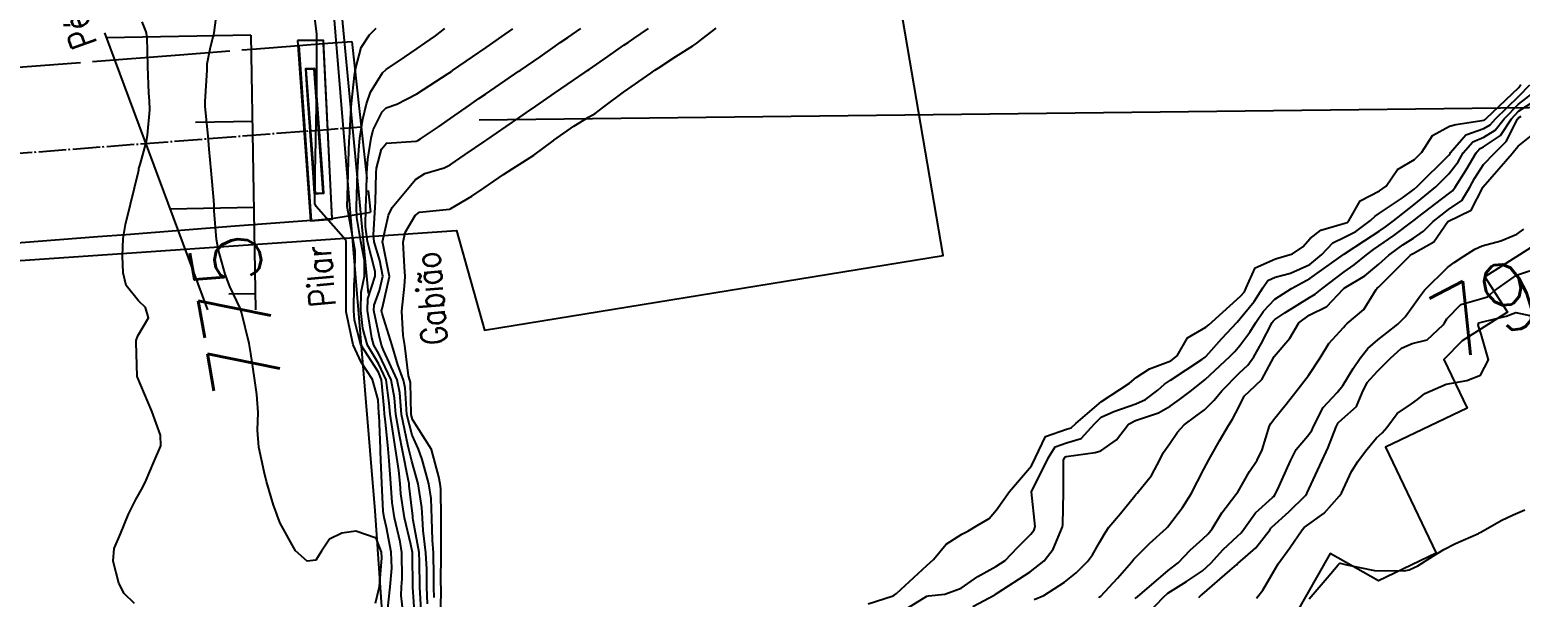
# Model space of a CAD drawing. Header units: metres. Extents: x 318500 to 325275, y 7408834 to 7428799.
# Drawn here: x 321575.7 to 321662.2, y 7423847.7 to 7423880.6 of the extents above; entities that cross this region are included whole.
import ezdxf
from ezdxf.enums import TextEntityAlignment as Align

# ---------------------------------------------------------------- set-up
doc = ezdxf.new("R2010")
doc.units = ezdxf.units.M
doc.header["$MEASUREMENT"] = 0
for name, pattern in [('CONTINUO', [0]), ('TRACEJADO', [8.7, 8, -0.7]), ('TRACO-PONTO', [1.88, 1.6, -0.14, 0, -0.14])]:
    doc.linetypes.add(name, pattern=pattern)
for name, color, linetype in [('ALINHAMENTO_CORTE', 45, 'Continuous'), ('Cotas', 45, 'Continuous'), ('Curvas de Nivel 1m', 11, 'Continuous'), ('Curvas de Nivel 5m', 15, 'Continuous'), ('Divisas', 45, 'Continuous'), ('Edificações', 30, 'Continuous'), ('Estação', 45, 'Continuous'), ('GABIÃO', 45, 'Continuous'), ('H_TALUDE', 45, 'Continuous'), ('Linha Férrea', 20, 'Continuous'), ('PASSARELA', 45, 'Continuous'), ('PILAR', 45, 'Continuous'), ('TALUDE', 45, 'Continuous'), ('TEXTO', 45, 'Continuous')]:
    doc.layers.add(name, color=color, linetype=linetype)
doc.styles.add('ROMANS', font='romans', dxfattribs={"height": 0.2})
doc.styles.add('Style-STANDARD', font='STANDARD.shx')

# ---------------------------------------------------------------- blocks, each defined once
blk = doc.blocks.new('3001516D444D452E12D0B4')
at = {"layer": 'H_TALUDE', "color": 32, "linetype": 'CONTINUO', "flags": 128}
for points in [[(0, 0), (-8.381, -0.144)], [(0.086, -4.999), (-3.223, -5.056)], [(0.172, -9.999), (-4.682, -10.082)], [(0.258, -14.998), (-1.287, -15.024)]]:
    blk.add_lwpolyline(points, dxfattribs=at)

msp = doc.modelspace()

# ---------------------------------------------------------------- linework, layer by layer
at = {"layer": 'ALINHAMENTO_CORTE', "linetype": 'TRACO-PONTO', "flags": 128}
msp.add_lwpolyline([(321538.663, 7423870.625), (321538.713, 7423870.629), (321539.244, 7423870.67), (321539.284, 7423870.673), (321539.312, 7423870.675), (321556.911, 7423872.032), (321556.937, 7423872.034), (321557.298, 7423872.061), (321557.324, 7423872.063), (321557.776, 7423872.098), (321557.805, 7423872.1), (321558.165, 7423872.128), (321558.187, 7423872.13), (321569.639, 7423873.013), (321569.667, 7423873.015), (321569.974, 7423873.038), (321570.021, 7423873.042), (321570.45, 7423873.075), (321570.485, 7423873.078), (321570.938, 7423873.113), (321570.973, 7423873.115), (321591.586, 7423874.704), (321591.628, 7423874.707), (321591.917, 7423874.73), (321591.947, 7423874.732), (321592.432, 7423874.769), (321592.479, 7423874.773), (321592.935, 7423874.808), (321592.971, 7423874.811), (321594.896, 7423874.959)], dxfattribs=at)
at = {"layer": 'Curvas de Nivel 1m', "flags": 128}
for points, elevation in [([(321596.454, 7423847.006), (321596.589, 7423848.277), (321596.688, 7423849.344), (321596.646, 7423850.277), (321596.37, 7423851.703), (321596.234, 7423852.283), (321596.179, 7423852.66), (321596.106, 7423854.286), (321596.029, 7423856.105), (321596.021, 7423856.287), (321595.942, 7423858.226), (321595.935, 7423858.289), (321595.93, 7423858.339), (321595.888, 7423859.126), (321595.562, 7423860.293), (321594.911, 7423861.304), (321594.44, 7423862.305), (321594.04, 7423864.227), (321594.04, 7423864.309), (321594.03, 7423866.259), (321594.029, 7423866.31), (321594.037, 7423868.282), (321594.034, 7423868.31), (321594.011, 7423868.384), (321592.288, 7423870.336), (321592.209, 7423870.505), (321592.237, 7423872.337), (321592.264, 7423874.161), (321592.269, 7423874.337), (321592.308, 7423876.146), (321592.316, 7423876.337), (321592.327, 7423876.542), (321592.328, 7423878.337), (321592.334, 7423880.171), (321592.33, 7423880.338), (321592.187, 7423881.444)], 776), ([(321581.728, 7423847.297), (321581.143, 7423847.888), (321580.82, 7423848.484), (321580.496, 7423849.752), (321580.562, 7423850.488), (321580.918, 7423851.348), (321581.381, 7423852.476), (321581.809, 7423853.327), (321582.225, 7423854.057), (321582.412, 7423854.464), (321582.835, 7423855.46), (321583.263, 7423856.456), (321583.242, 7423857.074), (321582.749, 7423858.461), (321581.9, 7423860.47), (321581.832, 7423862.471), (321581.84, 7423862.563), (321581.936, 7423862.838), (321582.541, 7423863.874), (321582.373, 7423864.466), (321581.964, 7423864.863), (321581.243, 7423865.751), (321581.073, 7423866.484), (321581.034, 7423867.445), (321581.077, 7423868.484), (321581.215, 7423869.29), (321581.505, 7423870.478), (321581.96, 7423872.373), (321581.983, 7423872.471), (321581.997, 7423872.535), (321582.064, 7423872.763), (321582.436, 7423874.115), (321582.489, 7423874.466), (321582.635, 7423875.942), (321582.609, 7423876.465), (321582.564, 7423876.905), (321582.52, 7423878.466), (321582.473, 7423880.16), (321582.409, 7423880.468), (321582.179, 7423881.044)], 774), ([(321597.391, 7423846.265), (321597.226, 7423847.759), (321597.238, 7423848.268), (321597.28, 7423848.734), (321597.273, 7423850.267), (321597.176, 7423850.872), (321596.828, 7423852.275), (321596.694, 7423853.162), (321596.632, 7423854.278), (321596.537, 7423855.582), (321596.465, 7423856.281), (321596.324, 7423857.832), (321596.265, 7423858.284), (321596.234, 7423858.635), (321596.09, 7423860.287), (321595.906, 7423860.717), (321594.88, 7423862.301), (321594.506, 7423863.75), (321594.47, 7423864.305), (321594.487, 7423865.793), (321594.537, 7423866.304), (321594.547, 7423867.759), (321594.461, 7423868.305), (321594.103, 7423870.245), (321594.096, 7423870.309), (321594.146, 7423872.222), (321594.145, 7423872.309), (321594.213, 7423874.184), (321594.215, 7423874.309), (321594.321, 7423876.104), (321594.338, 7423876.308), (321594.509, 7423877.934), (321594.565, 7423878.306), (321594.907, 7423879.554), (321595.393, 7423880.298), (321595.78, 7423880.69)], 777), ([(321598.021, 7423846.554), (321597.903, 7423848.258), (321597.886, 7423850.14), (321597.879, 7423850.258), (321597.777, 7423850.733), (321597.41, 7423852.266), (321597.199, 7423853.655), (321597.158, 7423854.27), (321597.082, 7423855.021), (321596.889, 7423856.274), (321596.726, 7423857.418), (321596.594, 7423858.279), (321596.534, 7423858.928), (321596.348, 7423860.283), (321595.914, 7423861.219), (321595.262, 7423862.297), (321594.993, 7423863.251), (321594.876, 7423864.301), (321594.904, 7423865.367), (321595.089, 7423866.299), (321595.098, 7423867.194), (321594.877, 7423868.301), (321594.646, 7423869.688), (321594.627, 7423870.304), (321594.674, 7423871.683), (321594.689, 7423872.304), (321594.766, 7423873.617), (321594.833, 7423874.303), (321595.004, 7423875.404), (321595.219, 7423876.299), (321595.45, 7423876.974), (321596.138, 7423878.089), (321596.352, 7423878.287), (321597.421, 7423879.001), (321598.159, 7423879.503), (321598.609, 7423879.807), (321599.214, 7423880.244), (321599.757, 7423880.656)], 778), ([(321598.387, 7423846.91), (321598.312, 7423848.251), (321598.298, 7423849.716), (321598.262, 7423850.253), (321597.926, 7423852.131), (321597.912, 7423852.258), (321597.907, 7423852.364), (321597.809, 7423853.165), (321597.691, 7423854.135), (321597.684, 7423854.262), (321597.659, 7423854.426), (321597.288, 7423856.268), (321597.153, 7423856.979), (321596.924, 7423858.274), (321596.838, 7423859.225), (321596.649, 7423860.279), (321595.923, 7423861.792), (321595.642, 7423862.293), (321595.512, 7423862.718), (321595.267, 7423864.297), (321595.29, 7423864.973), (321595.709, 7423866.293), (321595.711, 7423866.566), (321595.279, 7423868.297), (321595.146, 7423869.176), (321595.165, 7423870.299), (321595.202, 7423871.145), (321595.23, 7423872.298), (321595.295, 7423873.074), (321595.484, 7423874.296), (321595.604, 7423874.789), (321596.113, 7423875.83), (321596.35, 7423876.053), (321596.97, 7423876.277), (321598.126, 7423876.872), (321599.954, 7423878.049), (321600.139, 7423878.177), (321600.171, 7423878.198), (321600.215, 7423878.229), (321601.359, 7423879.011), (321602.16, 7423879.558), (321602.544, 7423879.825), (321603.078, 7423880.196), (321603.719, 7423880.645)], 779), ([(321599.147, 7423847.652), (321599.13, 7423848.239), (321599.124, 7423848.865), (321599.096, 7423850.24), (321599.043, 7423850.98), (321598.998, 7423852.242), (321598.971, 7423853.402), (321598.832, 7423854.245), (321598.444, 7423855.648), (321598.232, 7423856.254), (321597.862, 7423857.065), (321597.56, 7423858.265), (321597.449, 7423859.82), (321597.362, 7423860.268), (321597.032, 7423861.155), (321596.701, 7423862.278), (321596.127, 7423864.118), (321596.09, 7423864.288), (321596.142, 7423864.468), (321596.548, 7423866.281), (321596.176, 7423868.119), (321596.14, 7423868.288), (321596.491, 7423869.825), (321596.707, 7423870.28), (321598.056, 7423871.905), (321598.596, 7423872.252), (321599.726, 7423872.574), (321600.068, 7423872.747), (321600.951, 7423873.347), (321602.089, 7423874.127), (321602.137, 7423874.162), (321602.207, 7423874.208), (321603.318, 7423874.975), (321604.11, 7423875.522), (321604.498, 7423875.791), (321605.045, 7423876.166), (321606.128, 7423876.909), (321606.863, 7423877.412), (321607.909, 7423878.132), (321608.046, 7423878.226), (321608.142, 7423878.294), (321609.226, 7423879.042), (321610.164, 7423879.692), (321610.405, 7423879.858), (321610.743, 7423880.091), (321611.593, 7423880.665)], 781), ([(321599.51, 7423846.233), (321599.541, 7423848.036), (321599.539, 7423848.233), (321599.536, 7423848.44), (321599.549, 7423850.233), (321599.55, 7423850.457), (321599.54, 7423852.234), (321599.531, 7423853.948), (321599.491, 7423854.235), (321599.406, 7423854.656), (321598.981, 7423856.243), (321597.876, 7423857.976), (321597.804, 7423858.261), (321597.76, 7423860.123), (321597.73, 7423860.263), (321597.653, 7423860.515), (321597.429, 7423862.268), (321597.349, 7423862.858), (321597.268, 7423864.27), (321597.415, 7423865.709), (321597.455, 7423866.268), (321597.425, 7423866.832), (321597.339, 7423868.27), (321597.466, 7423868.82), (321598.033, 7423869.817), (321598.292, 7423870), (321600.039, 7423870.19), (321600.068, 7423870.201), (321600.116, 7423870.229), (321601.321, 7423870.944), (321602.052, 7423871.413), (321603.177, 7423872.193), (321603.702, 7423872.549), (321604.069, 7423872.777), (321604.938, 7423873.307), (321606.049, 7423874.151), (321606.074, 7423874.167), (321606.09, 7423874.181), (321607.248, 7423874.993), (321608.111, 7423875.513), (321608.5, 7423875.739), (321608.999, 7423876.117), (321610.129, 7423876.971), (321611.724, 7423878.076), (321611.967, 7423878.248), (321612.144, 7423878.363), (321613.183, 7423879.032), (321614.164, 7423879.663), (321614.394, 7423879.819), (321614.679, 7423880.042), (321615.529, 7423880.68)], 782), ([(321624.35, 7423847.287), (321625.748, 7423847.732), (321625.86, 7423847.777), (321626.003, 7423847.886), (321627.766, 7423849.498), (321628.135, 7423849.855), (321628.883, 7423850.744), (321629.792, 7423851.317), (321630.132, 7423851.49), (321630.678, 7423851.821), (321631.376, 7423852.242), (321631.809, 7423852.727), (321632.565, 7423853.799), (321633.845, 7423855.297), (321634.073, 7423855.777), (321634.651, 7423856.986), (321635.875, 7423857.412), (321636.134, 7423857.489), (321636.418, 7423857.745), (321637.893, 7423859.028), (321638.96, 7423859.714), (321639.524, 7423860.087), (321639.911, 7423860.41), (321640.695, 7423860.919), (321641.927, 7423861.382), (321642.301, 7423861.674), (321642.898, 7423862.714), (321643.955, 7423863.328), (321644.142, 7423863.463), (321644.327, 7423863.644), (321645.975, 7423865.141), (321646.202, 7423865.393), (321646.309, 7423865.617), (321646.832, 7423866.777), (321648.006, 7423867.303), (321648.992, 7423867.585), (321649.603, 7423867.989), (321650.024, 7423868.476), (321650.637, 7423868.955), (321652.037, 7423869.359), (321652.168, 7423869.409), (321652.286, 7423869.538), (321652.926, 7423870.656), (321654.057, 7423871.235), (321654.439, 7423871.514), (321655.101, 7423872.478), (321656.083, 7423873.054), (321656.513, 7423873.484), (321657.129, 7423874.45), (321658.113, 7423874.987), (321658.481, 7423875.09), (321660.119, 7423875.35), (321660.18, 7423875.378), (321660.236, 7423875.438), (321662.138, 7423877.245), (321662.257, 7423877.408)], 783), ([(321626.595, 7423847.02), (321627.748, 7423847.723), (321627.853, 7423847.754), (321628.802, 7423847.844), (321629.754, 7423848.182), (321630.719, 7423848.862), (321631.766, 7423849.446), (321632.298, 7423849.802), (321633.02, 7423850.553), (321633.793, 7423851.325), (321633.999, 7423851.575), (321634.05, 7423851.776), (321633.83, 7423853.78), (321634.821, 7423855.765), (321635.22, 7423856.399), (321635.863, 7423856.628), (321636.73, 7423856.879), (321637.502, 7423857.734), (321637.884, 7423858.105), (321638.614, 7423858.445), (321639.892, 7423858.879), (321640.46, 7423859.129), (321641.168, 7423859.687), (321641.563, 7423860.034), (321641.916, 7423860.256), (321643.726, 7423861.451), (321643.93, 7423861.601), (321643.984, 7423861.649), (321644.899, 7423862.683), (321645.773, 7423863.623), (321645.962, 7423863.833), (321646.762, 7423864.822), (321647.265, 7423865.607), (321647.554, 7423866.037), (321647.99, 7423866.238), (321648.881, 7423866.474), (321650.004, 7423866.973), (321650.708, 7423867.56), (321651.344, 7423868.227), (321652.025, 7423868.563), (321652.68, 7423868.884), (321653.517, 7423869.525), (321653.789, 7423869.776), (321654.044, 7423869.957), (321655.39, 7423870.836), (321656.058, 7423871.339), (321656.232, 7423871.487), (321658.089, 7423873.33), (321658.146, 7423873.403), (321658.179, 7423873.459), (321659.063, 7423874.493), (321660.111, 7423874.87), (321660.477, 7423875.072), (321660.791, 7423875.43), (321662.133, 7423876.731), (321662.772, 7423877.401)], 784), ([(321633.989, 7423847.534), (321634.544, 7423847.768), (321635.758, 7423848.538), (321636.422, 7423849.085), (321637.085, 7423849.737), (321637.381, 7423850.129), (321637.787, 7423850.846), (321638.113, 7423851.408), (321638.337, 7423851.722), (321638.996, 7423852.528), (321639.828, 7423853.54), (321639.903, 7423853.626), (321639.971, 7423853.699), (321640.8, 7423854.731), (321641.313, 7423855.685), (321641.491, 7423856.048), (321641.864, 7423856.585), (321642.312, 7423857.235), (321642.71, 7423857.668), (321643.382, 7423858.163), (321643.893, 7423858.533), (321644.454, 7423859.09), (321644.885, 7423859.635), (321645.921, 7423860.68), (321646.404, 7423861.136), (321646.745, 7423861.612), (321647.183, 7423862.366), (321647.815, 7423863.601), (321647.871, 7423863.69), (321647.962, 7423863.778), (321648.542, 7423864.165), (321649.982, 7423865.046), (321650.304, 7423865.246), (321650.701, 7423865.559), (321652, 7423866.54), (321652.585, 7423866.954), (321653.286, 7423867.527), (321653.699, 7423867.839), (321654.018, 7423868.045), (321654.889, 7423868.645), (321655.993, 7423869.491), (321656.04, 7423869.527), (321656.247, 7423869.691), (321658.064, 7423871.063), (321658.282, 7423871.242), (321658.448, 7423871.456), (321659.074, 7423872.456), (321659.657, 7423873.444), (321659.859, 7423873.677), (321660.095, 7423873.792), (321661.072, 7423874.459), (321661.722, 7423875.416), (321662.125, 7423875.863), (321663.454, 7423876.711)], 786), ([(321637.749, 7423847.657), (321637.795, 7423847.683), (321637.863, 7423847.728), (321638.826, 7423848.779), (321639.636, 7423849.702), (321639.694, 7423849.778), (321639.773, 7423849.872), (321640.686, 7423850.787), (321641.681, 7423851.681), (321641.744, 7423851.737), (321641.802, 7423851.81), (321642.614, 7423852.872), (321643.116, 7423853.661), (321643.844, 7423855.091), (321644.14, 7423855.646), (321644.756, 7423856.748), (321645.284, 7423857.629), (321645.512, 7423857.999), (321645.897, 7423858.74), (321646.194, 7423859.328), (321646.497, 7423859.614), (321647.221, 7423860.303), (321647.911, 7423861.6), (321647.93, 7423861.633), (321648.835, 7423862.698), (321649.355, 7423863.579), (321649.967, 7423864.037), (321650.987, 7423864.543), (321651.932, 7423865.541), (321651.991, 7423865.591), (321653.205, 7423866.321), (321654.005, 7423866.991), (321654.591, 7423867.511), (321655.407, 7423868.111), (321656.025, 7423868.498), (321656.612, 7423868.9), (321657.163, 7423869.473), (321658.05, 7423870.154), (321658.828, 7423870.683), (321659.304, 7423871.448), (321659.56, 7423871.96), (321660.083, 7423872.782), (321660.733, 7423873.43), (321661.413, 7423874.108), (321662.072, 7423875.411), (321662.121, 7423875.471), (321662.284, 7423875.57)], 787), ([(321639.861, 7423847.586), (321639.991, 7423847.696), (321641.765, 7423849.207), (321642.035, 7423849.4), (321642.364, 7423849.664), (321643.055, 7423850.387), (321643.791, 7423851.046), (321644.099, 7423851.342), (321644.325, 7423851.642), (321644.895, 7423852.553), (321645.704, 7423853.622), (321645.832, 7423853.803), (321646.506, 7423854.951), (321646.944, 7423855.609), (321647.239, 7423856.226), (321647.66, 7423857.602), (321647.731, 7423857.752), (321647.885, 7423857.964), (321648.622, 7423858.867), (321649.187, 7423859.581), (321649.92, 7423860.525), (321650.606, 7423861.56), (321651.103, 7423862.393), (321651.957, 7423863.323), (321652.061, 7423863.437), (321652.176, 7423863.538), (321653.145, 7423864.356), (321653.848, 7423865.521), (321653.92, 7423865.592), (321653.991, 7423865.653), (321655.833, 7423867.493), (321655.932, 7423867.57), (321656.012, 7423867.614), (321657.209, 7423868.285), (321658.026, 7423869.46), (321659.375, 7423870.122), (321660.052, 7423871.44), (321660.07, 7423871.472), (321661.76, 7423873.415), (321661.903, 7423873.602), (321662.096, 7423873.828), (321662.966, 7423874.539)], 788), ([(321640.649, 7423846.774), (321641.507, 7423847.674), (321641.752, 7423847.898), (321642.838, 7423848.581), (321643.766, 7423849.204), (321644.251, 7423849.643), (321644.975, 7423850.439), (321645.794, 7423851.211), (321646.006, 7423851.409), (321646.163, 7423851.616), (321646.855, 7423852.569), (321647.828, 7423853.452), (321647.909, 7423853.519), (321647.972, 7423853.598), (321648.127, 7423853.889), (321648.883, 7423855.585), (321649.212, 7423856.227), (321649.872, 7423857.006), (321650.11, 7423857.333), (321650.214, 7423857.565), (321650.78, 7423858.674), (321651.589, 7423859.545), (321651.914, 7423859.941), (321652.526, 7423860.932), (321652.935, 7423861.53), (321653.374, 7423862.09), (321653.946, 7423862.602), (321654.468, 7423862.996), (321655.122, 7423863.503), (321655.534, 7423863.929), (321655.976, 7423864.544), (321656.369, 7423865.099), (321656.664, 7423865.48), (321658.003, 7423866.794), (321658.385, 7423867.077), (321658.95, 7423867.451), (321659.592, 7423867.868), (321660.019, 7423868.045), (321661.094, 7423868.353), (321662.03, 7423868.733), (321662.424, 7423869.014)], 789), ([(321646.897, 7423847.609), (321647.28, 7423848.08), (321647.763, 7423848.899), (321648.169, 7423849.594), (321648.834, 7423850.535), (321649.551, 7423851.574), (321649.666, 7423851.708), (321649.804, 7423851.813), (321650.826, 7423852.544), (321651.734, 7423853.541), (321651.832, 7423853.709), (321652.426, 7423854.953), (321652.789, 7423855.531), (321653.24, 7423856.145), (321653.871, 7423856.908), (321654.195, 7423857.196), (321654.475, 7423857.511), (321655.067, 7423858.328), (321655.901, 7423858.885), (321656.254, 7423859.135), (321656.687, 7423859.478), (321657.916, 7423860.026), (321659.123, 7423860.243), (321659.921, 7423860.553), (321660.378, 7423861.433), (321659.952, 7423862.937), (321659.772, 7423863.442), (321659.827, 7423863.577), (321659.963, 7423863.62), (321661.408, 7423863.978), (321661.972, 7423864.184), (321663.489, 7423863.865)], 791), ([(321649.955, 7423847.567), (321651.004, 7423848.793), (321651.641, 7423849.542), (321651.705, 7423849.606), (321651.772, 7423849.644), (321652.157, 7423849.536), (321653.767, 7423849.213), (321655.477, 7423849.205), (321655.768, 7423849.25), (321656.281, 7423849.482), (321657.184, 7423850.064), (321657.785, 7423850.432), (321658.465, 7423850.778), (321659.799, 7423851.369), (321659.845, 7423851.393), (321659.928, 7423851.438), (321661.107, 7423852.124), (321661.815, 7423852.441), (321662.487, 7423852.733)], 792)]:
    msp.add_lwpolyline(points, dxfattribs=dict(at, elevation=elevation))
at = {"layer": 'Curvas de Nivel 5m', "flags": 128}
for points, elevation in [([(321595.73, 7423847.325), (321595.957, 7423848.287), (321596.098, 7423849.952), (321596.075, 7423850.285), (321595.782, 7423851.094), (321594.598, 7423851.491), (321593.786, 7423851.376), (321593.063, 7423851.039), (321592.591, 7423850.328), (321592.27, 7423849.824), (321591.761, 7423849.755), (321591.082, 7423850.35), (321590.205, 7423851.953), (321590.042, 7423852.366), (321589.982, 7423852.548), (321589.806, 7423853.013), (321589.409, 7423854.374), (321589.261, 7423854.943), (321588.95, 7423856.379), (321588.884, 7423857.36), (321588.91, 7423858.38), (321588.835, 7423859.436), (321588.697, 7423860.382), (321588.501, 7423861.805), (321588.406, 7423862.385), (321587.957, 7423864.205), (321587.889, 7423864.391), (321587.269, 7423865.697), (321587.011, 7423866.405), (321586.613, 7423867.798), (321586.503, 7423868.413), (321586.372, 7423870.078), (321586.354, 7423870.415), (321586.338, 7423870.711), (321586.196, 7423872.418), (321586.079, 7423873.664), (321586.01, 7423874.421), (321585.837, 7423876.145), (321585.835, 7423876.424), (321585.954, 7423878.238), (321585.953, 7423878.423), (321585.954, 7423878.612), (321586.158, 7423879.587), (321586.331, 7423880.254), (321586.366, 7423880.417), (321586.579, 7423882.029)], 775), ([(321598.761, 7423847.275), (321598.721, 7423848.245), (321598.709, 7423849.293), (321598.667, 7423850.247), (321598.507, 7423851.531), (321598.456, 7423852.25), (321598.432, 7423852.877), (321598.204, 7423854.254), (321597.839, 7423855.557), (321597.665, 7423856.263), (321597.612, 7423856.505), (321597.251, 7423858.269), (321597.144, 7423859.523), (321596.989, 7423860.274), (321596.208, 7423862.003), (321596.083, 7423862.288), (321595.938, 7423862.849), (321595.64, 7423864.293), (321595.65, 7423864.607), (321595.972, 7423865.46), (321596.169, 7423866.287), (321595.994, 7423867.201), (321595.665, 7423868.293), (321595.616, 7423868.694), (321595.715, 7423870.293), (321595.735, 7423870.602), (321595.773, 7423872.293), (321595.799, 7423872.558), (321596.081, 7423873.657), (321596.366, 7423874.006), (321598.088, 7423874.132), (321598.19, 7423874.157), (321598.357, 7423874.256), (321599.384, 7423874.958), (321600.108, 7423875.463), (321600.562, 7423875.777), (321601.198, 7423876.219), (321601.743, 7423876.594), (321602.126, 7423876.857), (321604.065, 7423878.181), (321604.109, 7423878.212), (321604.141, 7423878.233), (321605.289, 7423879.027), (321606.162, 7423879.629), (321606.469, 7423879.843), (321606.903, 7423880.143), (321607.654, 7423880.659)], 780), ([(321630.431, 7423847.132), (321631.702, 7423847.81), (321631.73, 7423847.83), (321631.75, 7423847.841), (321631.841, 7423847.898), (321633.764, 7423849.139), (321634.564, 7423849.768), (321635.093, 7423850.447), (321635.638, 7423851.752), (321635.664, 7423851.89), (321635.692, 7423853.752), (321635.704, 7423855.608), (321635.75, 7423855.752), (321635.787, 7423855.815), (321635.851, 7423855.835), (321637.535, 7423856.053), (321637.856, 7423856.151), (321638.778, 7423856.805), (321639.472, 7423857.706), (321639.882, 7423857.92), (321641.207, 7423858.367), (321641.896, 7423858.747), (321642.434, 7423859.14), (321643.133, 7423859.662), (321643.916, 7423860.296), (321645.365, 7423861.628), (321645.64, 7423861.919), (321645.94, 7423862.263), (321646.513, 7423863.053), (321646.862, 7423863.611), (321647.317, 7423864.256), (321647.974, 7423864.955), (321648.945, 7423865.586), (321649.996, 7423866.167), (321651.955, 7423867.541), (321651.985, 7423867.565), (321652.011, 7423867.583), (321653.192, 7423868.359), (321654.031, 7423868.908), (321654.392, 7423869.157), (321654.856, 7423869.508), (321656.049, 7423870.435), (321657.323, 7423871.471), (321658.078, 7423872.223), (321658.608, 7423872.932), (321658.91, 7423873.452), (321659.461, 7423874.085), (321660.104, 7423874.358), (321660.775, 7423874.765), (321661.29, 7423875.422), (321662.129, 7423876.271), (321663.565, 7423877.389)], 785), ([(321643.551, 7423847.652), (321643.653, 7423847.749), (321643.752, 7423847.825), (321645.35, 7423849.211), (321645.769, 7423849.564), (321645.799, 7423849.591), (321645.829, 7423849.619), (321646.869, 7423850.524), (321647.691, 7423851.601), (321647.738, 7423851.664), (321647.802, 7423851.727), (321648.781, 7423852.62), (321649.742, 7423853.571), (321649.831, 7423853.693), (321650.692, 7423855.557), (321651.067, 7423856.346), (321651.53, 7423857.545), (321651.648, 7423857.779), (321651.887, 7423857.987), (321652.706, 7423858.724), (321653.043, 7423859.529), (321653.327, 7423860.115), (321653.923, 7423860.772), (321654.66, 7423861.509), (321655.321, 7423862.118), (321655.943, 7423862.388), (321656.815, 7423862.609), (321657.742, 7423863.463), (321657.83, 7423863.594), (321657.965, 7423863.823), (321658.776, 7423864.655), (321659.983, 7423864.989), (321660.318, 7423865.102), (321660.698, 7423865.429), (321661.999, 7423866.354), (321663.428, 7423866.813)], 790)]:
    msp.add_lwpolyline(points, dxfattribs=dict(at, elevation=elevation))
at = {"layer": 'Divisas'}
msp.add_lwpolyline([(321549.955, 7424228.446), (321554.972, 7424176.94), (321557.337, 7424160.949), (321562.892, 7424138.398), (321568.862, 7424112.827), (321569.47, 7424084.912), (321575.127, 7424019.549), (321579.879, 7423975.661), (321588.438, 7423976.499), (321587.076, 7423961.02), (321589.266, 7423928.967), (321589.677, 7423914.384), (321592.279, 7423903.548), (321592.828, 7423887.244), (321595.698, 7423852.683), (321597.996, 7423819.565), (321600.14, 7423779.854), (321601.488, 7423755.684), (321610.122, 7423705.794), (321622.803, 7423636.332), (321629.218, 7423617.989), (321638.93, 7423596.581), (321626.646, 7423589.267), (321628.28, 7423586.522)], dxfattribs=at)
at = {"layer": 'Edificações'}
msp.add_lwpolyline([(321672.942, 7423874.349), (321660.175, 7423866.256), (321661.476, 7423864.203), (321658.845, 7423862.536), (321657.79, 7423861.457), (321659.135, 7423858.64), (321654.392, 7423856.375), (321657.332, 7423850.22), (321653.982, 7423848.62), (321651.185, 7423850.211), (321649.112, 7423846.564), (321654.871, 7423842.274), (321651.659, 7423836.665), (321672.067, 7423821.072)], dxfattribs=at)
at = {"layer": 'Estação'}
msp.add_lwpolyline([(321546.918, 7423865.271), (321600.433, 7423868.95), (321602.074, 7423863.161), (321628.714, 7423867.483), (321624.168, 7423893.992), (321672.621, 7423901.594)], dxfattribs=at)
at = {"layer": 'GABIÃO', "linetype": 'CONTINUO'}
msp.add_polyline3d([(321595.332, 7423865.291, 775.782), (321593.789, 7423881.376, 775.937)], dxfattribs=at)
at = {"layer": 'Linha Férrea'}
for points in [[(321226.792, 7424716.403, -0.049048), (321294.522, 7424696.782, -0.182764), (321482.062, 7424527.029), (321493.16, 7424503.6), (321499.641, 7424488.548, -0.072874), (321526.01, 7424374.119), (321529.604, 7424337.562), (321539.702, 7424200.874), (321545.251, 7424117.942), (321562.758, 7423889.193, 0.022601), (321565.783, 7423864.966), (321568.334, 7423851.165, -0.031624), (321576.049, 7423805.426), (321581.723, 7423737.083, 0.031784), (321592.903, 7423668.312), (321608.059, 7423601.616, 0.065289), (321634.288, 7423531.029), (321649.189, 7423501.212)], [(321649.189, 7423501.212), (321634.288, 7423531.029, -0.065289), (321608.059, 7423601.616), (321592.903, 7423668.312, -0.031784), (321581.723, 7423737.083), (321576.049, 7423805.426, 0.031624), (321568.334, 7423851.165), (321565.783, 7423864.966, -0.022601), (321562.758, 7423889.193), (321545.251, 7424117.942), (321539.702, 7424200.874), (321529.604, 7424337.562), (321526.01, 7424374.119, 0.072874), (321499.641, 7424488.548), (321493.16, 7424503.6), (321482.062, 7424527.029, 0.182764), (321294.522, 7424696.782, 0.049048), (321226.792, 7424716.403, 0.036092)]]:
    msp.add_lwpolyline(points, format="xyb", dxfattribs=at)
at = {"layer": 'PASSARELA', "linetype": 'TRACEJADO', "flags": 128}
for points in [[(321570.626, 7423878.084), (321573.549, 7423878.309), (321579.142, 7423878.74), (321584.341, 7423879.141), (321588.569, 7423879.467), (321591.278, 7423879.676)], [(321592.69, 7423879.785), (321594.352, 7423879.913)], [(321594.352, 7423879.913), (321595.44, 7423870.011)], [(321593.19, 7423869.633), (321595.44, 7423870.011)]]:
    msp.add_lwpolyline(points, dxfattribs=at)
at = {"layer": 'PASSARELA', "linetype": 'TRACEJADO'}
msp.add_polyline3d([(321591.992, 7423869.531, 0), (321587.586, 7423869.19, 0), (321581.26, 7423868.7, 0), (321579.605, 7423868.572, 0), (321575.15, 7423868.227, 0), (321571.335, 7423867.932, 0)], dxfattribs=at)
at = {"layer": 'PILAR', "linetype": 'CONTINUO'}
for points in [[(321591.211, 7423879.976, 780.545), (321591.956, 7423869.496, 780.527), (321593.225, 7423869.605, 780.543), (321592.721, 7423879.965, 780.545)], [(321592.174, 7423878.299, 779.877), (321591.68, 7423878.281, 779.883), (321592.221, 7423871.104, 779.904), (321592.697, 7423871.135, 779.904)]]:
    msp.add_polyline3d(points, close=True, dxfattribs=at)
for points in [[(321591.278, 7423879.676, 781.097), (321592.69, 7423879.785, 781.177)], [(321591.278, 7423879.676, 781.097), (321591.992, 7423869.531, 781.099)], [(321592.69, 7423879.785, 781.177), (321593.19, 7423869.633, 781.102)], [(321592.208, 7423878.333, 775.594), (321591.659, 7423878.315, 775.626), (321591.748, 7423877.076, 775.593), (321592.092, 7423872.301, 775.579), (321592.178, 7423871.078, 775.575)], [(321592.178, 7423871.078, 775.575), (321592.725, 7423871.105, 775.581), (321592.665, 7423872.317, 775.61), (321592.208, 7423878.333, 775.594)], [(321591.992, 7423869.531, 781.099), (321593.19, 7423869.633, 781.102)]]:
    msp.add_polyline3d(points, dxfattribs=at)
at = {"layer": 'TALUDE', "linetype": 'CONTINUO'}
for points in [[(321585.996, 7423864.332, 773.97), (321580.007, 7423880.419, 773.412)], [(321588.498, 7423880.269, 775.481), (321588.772, 7423864.349, 775.9)]]:
    msp.add_polyline3d(points, dxfattribs=at)
at = {"layer": 'TEXTO', "linetype": 'CONTINUO'}
msp.add_polyline3d([(321601.763, 7423875.369, 0), (321916.518, 7423879.057, 0)], dxfattribs=at)

# ---------------------------------------------------------------- block references
at = {"layer": 'H_TALUDE'}
msp.add_blockref('3001516D444D452E12D0B4', (321588.498, 7423880.269), dxfattribs=at)

# ---------------------------------------------------------------- texts
at = {"layer": 'Cotas', "style": 'Style-STANDARD'}
for s, rotation, p in [('775', 99.90017, (321587.599, 7423864.133, 775)), ('790', 27.28901, (321661.615, 7423865.149, 790))]:
    msp.add_text(s, height=4, rotation=rotation, dxfattribs=at).set_placement(p, align=Align.MIDDLE_CENTER)
at = {"layer": 'TEXTO', "style": 'ROMANS', "width": 0.8}
for s, rotation, p in [('Pé/Talude', 109.64572, (321579.571, 7423879.829)), ('Pilar', 95, (321593.433, 7423864.579)), ('Gabião', 94.83353, (321599.919, 7423862.376))]:
    msp.add_text(s, height=1.5, rotation=rotation, dxfattribs=at).set_placement(p)

doc.saveas('drawing.dxf')
